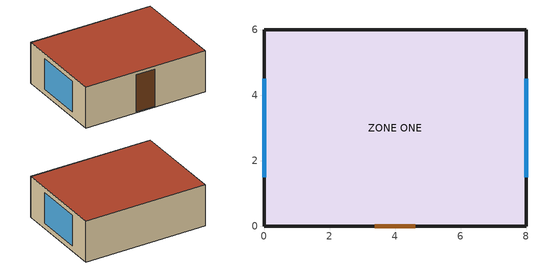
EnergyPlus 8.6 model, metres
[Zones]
ZONE ONE
 floor ground (LTFLOOR): 0,0 0,6 8,6 8,0 z0
 wall outside (LTWALL): 8,6 0,6 0,0 8,0 8,6 z0:2.7
 window (DOUBLE PANE WINDOW): 8,1.5 8,4.5 / 0,1.5 0,4.5 z0.35:2.35
 door (DOOR): 4.62,0 3.38,0 z0.05:2.5
 roof outside (LTROOF): 0,6 0,0 8,0 8,6 z2.7
[Building]
Exercise 1D: North Axis {deg}=0; Terrain=Country; Loads Convergence Tolerance Value=0.04; Temperature Convergence Tolerance Value {deltaC}=0.4; Solar Distribution=FullInteriorAndExterior; Minimum Number of Warmup Days=6
[Site:Location]
Pittsburgh Allegheny Co Ap_PA_USA Design_Conditions: Latitude {deg}=40.35; Longitude {deg}=-79.92; Time Zone {hr}=-5; Elevation {m}=380
[SizingPeriod:DesignDay] Day of Month=21; Dry-Bulb Temperature Range Modifier Type=DefaultMultipliers; Humidity Condition Type=Wetbulb; Barometric Pressure {Pa}=96842; Wind Direction {Degrees; N=0, S=180}=240; Rain {Yes/No}=No; Snow on ground {Yes/No}=No; Daylight Savings Time Indicator=No
Name | Month | Day Type | Maximum Dry-Bulb Temperature {C} | Daily Dry-Bulb Temperature Range {C} | Wetbulb at Maximum Dry-Bulb {C} | Wind Speed {m/s} design conditions vs. traditional 6.71 m/s (15 mph) | Solar Model Indicator | Clearness {0.0 to 1.1} | Wind Speed {m/s} design conditions vs. traditional 3.35 m/s (7mph) | ASHRAE Clear Sky Optical Depth for Beam Irradiance (taub) | ASHRAE Clear Sky Optical Depth for Diffuse Irradiance (taud)
Pittsburgh Allegheny Co Ap Ann Htg 99.6% Condns DB | 1 | WinterDesignDay | -15.4 | 0 | -15.4 | 4.7 | ASHRAEClearSky | 0
Pittsburgh Allegheny Co Ap Ann Clg .4% Condns DB=>MWB | 7 | SummerDesignDay | 32.2 | 9.9 | 22.5 |  | ASHRAETau |  | 4.4 | 0.484 | 1.916
[Site:GroundTemperature:BuildingSurface]
20.03, 20.03, 20.13, 20.3, 20.43, 20.52, 20.62, 20.77, 20.78, 20.55, 20.44, 20.2
[Construction]
DOOR: WOOD SIDING-1
DOUBLE PANE WINDOW: CLEAR 6MM, AIR 3MM, CLEAR 6MM
LTWALL: WOOD SIDING-1, FIBERGLASS QUILT-1, PLASTERBOARD-1
LTFLOOR: HF-C5
LTROOF: ROOF DECK, FIBERGLASS QUILT-2, PLASTERBOARD-2
[WindowMaterial:Glazing]
CLEAR 6MM: Optical Data Type=SpectralAverage; Thickness {m}=0.006; Solar Transmittance at Normal Incidence=0.775; Front Side Solar Reflectance at Normal Incidence=0.071; Back Side Solar Reflectance at Normal Incidence=0.071; Visible Transmittance at Normal Incidence=0.881; Front Side Visible Reflectance at Normal Incidence=0.08; Back Side Visible Reflectance at Normal Incidence=0.08; Infrared Transmittance at Normal Incidence=0; Front Side Infrared Hemispherical Emissivity=0.84; Back Side Infrared Hemispherical Emissivity=0.84; Conductivity {W/m-K}=0.9
[WindowMaterial:Gas]
AIR 3MM: Gas Type=Air; Thickness {m}=0.0032
[Material] Thermal Absorptance=0.9
Name | Roughness | Thickness {m} | Conductivity {W/m-K} | Density {kg/m3} | Specific Heat {J/kg-K} | Solar Absorptance | Visible Absorptance
PLASTERBOARD-1 | MediumSmooth | 0.012 | 0.16 | 950 | 840 | 0.6 | 0.6
FIBERGLASS QUILT-1 | Rough | 0.066 | 0.04 | 12 | 840 | 0.6 | 0.6
WOOD SIDING-1 | Rough | 0.009 | 0.14 | 530 | 900 | 0.6 | 0.6
PLASTERBOARD-2 | Rough | 0.01 | 0.16 | 950 | 840 | 0.6 | 0.6
FIBERGLASS QUILT-2 | Rough | 0.1118 | 0.04 | 12 | 840 | 0.6 | 0.6
ROOF DECK | Rough | 0.019 | 0.14 | 530 | 900 | 0.6 | 0.6
HF-C5 | MediumRough | 0.1015 | 1.7296 | 2243 | 837 | 0.65 | 0.65
[ExternalInterface:Schedule]
Name | Initial Value
Space1-HtgSetP-RL | 21
Space1-ClgSetP-RL | 25
[ThermostatSetpoint:DualSetpoint]
Space1-DualSetP-RL: Heating Setpoint Temperature Schedule=Space1-HtgSetP-RL; Cooling Setpoint Temperature Schedule=Space1-ClgSetP-RL
[Lights]
ZONE ONE Lights: Zone or ZoneList=ZONE ONE; Schedule=Office Lighting; Design Level Calculation Method=LightingLevel; Lighting Level {W}=1000; Return Air Fraction=0; Fraction Radiant=0.72; Fraction Visible=0.18; Fraction Replaceable=1; Return Air Fraction Calculated from Plenum Temperature=No
[Zone]
ZONE ONE: 0, 0, 0, 1, 1, 2.7, 129.6
[Zone equipment]
ZONE ONE: ZONE ONE Purchased Air
[ZoneHVAC:IdealLoadsAirSystem]
ZONE ONE Purchased Air: Maximum Heating Supply Air Temperature {C}=50; Minimum Cooling Supply Air Temperature {C}=13; Maximum Heating Supply Air Humidity Ratio {kgWater/kgDryAir}=0.015; Minimum Cooling Supply Air Humidity Ratio {kgWater/kgDryAir}=0.01; Heating Limit=NoLimit; Cooling Limit=NoLimit; Dehumidification Control Type=ConstantSupplyHumidityRatio; Humidification Control Type=ConstantSupplyHumidityRatio
[ZoneControl:Thermostat]
ZONE ONE Thermostat: Zone or ZoneList=ZONE ONE; Control Type Schedule=ALWAYS 4; Control 1=Space1-DualSetP-RL
[Schedule:Compact]
Office Lighting: Through: 12/31, For: Weekdays SummerDesignDay, Until: 05:00, 0.05, Until: 07:00, 0.1, Until: 08:00, 0.3, Until: 17:00, 0.9, Until: 18:00, 0.5, Until: 20:00, 0.3, Until: 22:00, 0.2, Until: 23:00, 0.1, Until: 24:00, 0.05, For: Saturday WinterDesignDay, Until: 06:00, 0.05, Until: 08:00, 0.1, Until: 12:00, 0.3, Until: 17:00, 0.15, Until: 24:00, 0.05, For: Sunday Holidays AllOtherDays, Until: 24:00, 0.05
ALWAYS 4: Through: 12/31, For: AllDays, Until: 24:00, 4
